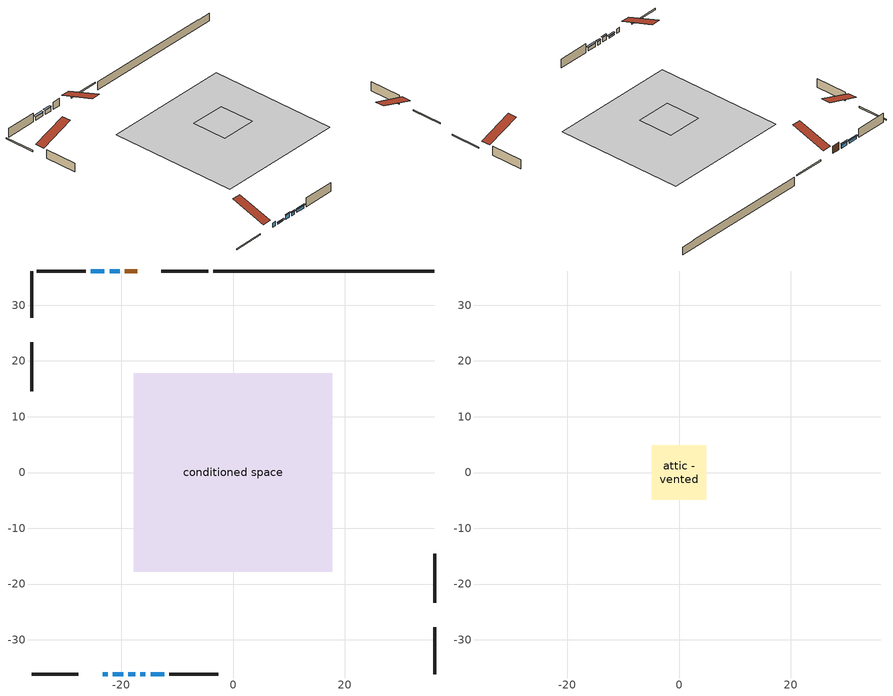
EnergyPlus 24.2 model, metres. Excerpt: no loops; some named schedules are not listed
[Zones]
conditioned space
 floor adiabatic (AdiabaticFloorConstruction): -17.78,-17.78 -17.78,17.78 17.78,17.78 17.78,-17.78 z0.31
 floor foundation (Slab1 construction): -6.55,-3.35 -6.55,3.35 6.55,3.35 6.55,-3.35 z-1.98
 wall outside (RimJoist1 construction): -4.43,36.12 -12.85,36.12 / -36.12,-36.12 -27.7,-36.12 / -36.12,36.12 -36.12,27.7 / 36.12,-36.12 36.12,-27.7 z0.31:0.61
 wall outside (AdiabaticWallConstruction 1): -17.2,36.12 -19.38,36.12 z0.31:2.34
 wall outside (AdiabaticWallConstruction): -23.36,-36.12 -22.44,-36.12 / -18.76,-36.12 -17.53,-36.12 z0.31:1.53; -21.51,-36.12 -19.68,-36.12 z0.31:0.72; -16.61,-36.12 -15.69,-36.12 / -14.76,-36.12 -12.32,-36.12 / -23.07,36.12 -25.51,36.12 z0.31:1.23; -20.31,36.12 -22.14,36.12 z0.31:1.38
 wall outside (Wall1 construction): -26.43,36.12 -35.19,36.12 / -11.4,-36.12 -2.64,-36.12 / -36.12,23.36 -36.12,14.6 / 36.12,-23.36 36.12,-14.6 z0.31:2.75
 wall foundation (FoundationWall1 construction): -3.5,36.12,-1.98 -3.5,36.12,0.31 32.16,36.12,0.31 32.16,36.12,0.12 36.12,36.12,0.12 36.12,36.12,-1.98
 window (WindowConstruction 5): -23.36,-36.12 -22.44,-36.12 z0.31:1.53
 window (WindowConstruction 6): -21.51,-36.12 -19.68,-36.12 z0.31:0.72
 window (WindowConstruction): -18.75,-36.12 -17.53,-36.12 z0.31:1.53
 window (WindowConstruction 1): -16.61,-36.12 -15.69,-36.12 z0.31:1.22
 window (WindowConstruction 2): -14.76,-36.12 -12.32,-36.12 z0.31:1.22
 window (WindowConstruction 3): -20.31,36.12 -22.14,36.12 z0.31:1.38
 window (WindowConstruction 4): -23.07,36.12 -25.51,36.12 z0.31:1.22
 door (Door): -17.2,36.12 -19.38,36.12 z0.31:2.34
 ceiling adiabatic (AdiabaticFloorConstruction): 17.78,-17.78 17.78,17.78 -17.78,17.78 -17.78,-17.78 z0.31
attic - vented
 floor to conditioned space (Floor1 construction Reversed): -4.85,-4.85 -4.85,4.85 4.85,4.85 4.85,-4.85 z2.75
 roof outside (Roof1 construction): -16.27,36.12,2.75 -16.27,26.68,5.9 -13.78,26.68,5.9 -13.78,36.12,2.75; -24.28,-36.12,2.75 -24.28,-26.68,5.9 -26.77,-26.68,5.9 -26.77,-36.12,2.75; -36.12,24.28,2.75 -26.68,24.28,5.9 -26.68,26.77,5.9 -36.12,26.77,2.75; 36.12,-24.28,2.75 26.68,-24.28,5.9 26.68,-26.77,5.9 36.12,-26.77,2.75
shading: -19.48,-36.12 -21.71,-36.12 -21.71,-36.53 -19.48,-36.53 z0.92; -17.33,-36.12 -18.96,-36.12 -18.96,-36.53 -17.33,-36.53 z1.73; -15.49,-36.12 -16.81,-36.12 -16.81,-36.53 -15.49,-36.53 z1.43; -12.12,-36.12 -14.96,-36.12 -14.96,-36.53 -12.12,-36.53 z1.43; -22.34,36.12 -20.11,36.12 -20.11,36.53 -22.34,36.53 z1.58; -25.71,36.12 -22.87,36.12 -22.87,36.53 -25.71,36.53 z1.43
[Building]
Building 1: Terrain=Suburbs
[Site:Location]
London AP_ON: Latitude {deg}=43.03; Longitude {deg}=-81.15; Time Zone {hr}=-5; Elevation {m}=278; Keep Site Location Information=Yes
[Site:GroundTemperature:Shallow]
3.98693, 1.93205, 1.76749, 2.74264, 6.6573, 10.5537, 13.9317, 16.0716, 16.2534, 14.513, 11.2211, 7.44421
[Site:WaterMainsTemperature]
Calculation Method=Schedule; Temperature Schedule=mains temperature schedule
[Material] Roughness=Rough; Thermal Absorptance=0.9
Name | Thickness {m} | Conductivity {W/m-K} | Density {kg/m3} | Specific Heat {J/kg-K} | Solar Absorptance | Visible Absorptance
asphalt or fiberglass shingles | 0.00635 | 0.162714 | 1121.4 | 1465.45 | 0.4 | 0.4
ceiling loosefill ins | 0.338667 | 0.0480833 | 16.02 | 1046.75 | 0.7 | 0.7
ceiling stud and cavity | 0.1397 | 0.402721 | 65.682 | 1177.47 | 0.7 | 0.7
concrete 4.0 in. | 0.1016 | 1.803125 | 2242.8 | 837.4 | 0.7 | 0.7
concrete 8.0 in. | 0.2032 | 1.803125 | 2242.8 | 837.4 | 0.7 | 0.7
door material | 0.04445 | 0.053851 | 512.64 | 1214.23 | 0.7 | 0.7
exterior vertical ins | 0.00336226 | 0.029427 | 32.04 | 1214.23 | 0.7 | 0.7
floor covering | 0.0127 | 0.0433444 | 54.468 | 1339.84 | 0.6 | 0.6
floor rigid ins; wall rigid ins 1 | 0.512978 | 0.029427 | 32.04 | 1214.23 | 0.7 | 0.7
floor stud and cavity | 0.1397 | 1.75129 | 37.0049 | 1207.88 | 0.7 | 0.7
furniture material conditioned space 1 | 0.1524 | 0.115458 | 640.8 | 1214.23 | 0.6 | 0.6
gypsum board | 0.0127 | 0.160291 | 801 | 837.4 | 0.6 | 0.6
gypsum board 1 | 0.0127 | 0.160291 | 801 | 837.4 | 0.7 | 0.7
osb sheathing 0.5 in. | 0.0127 | 0.115458 | 512.64 | 1214.23 | 0.7 | 0.7
osb sheathing 0.75 in. | 0.01905 | 0.115458 | 512.64 | 1214.23 | 0.7 | 0.7
rim joist stud and cavity | 0.0508 | 0.107068 | 50.32683 | 1063.81 | 0.6 | 0.6
wall rigid ins | 0.051816 | 0.029427 | 32.04 | 1214.23 | 0.7 | 0.7
wall stud and cavity | 0.1397 | 0.696005 | 139.0536 | 1170.24 | 0.7 | 0.7
wall stud and cavity 1 | 0.0889 | 0.380278 | 52.3479 | 1209.89 | 0.7 | 0.7
wall stud and cavity 2 | 0.0889 | 0.391764 | 83.0341 | 1211.67 | 0.7 | 0.7
wood siding | 0.0254 | 0.102417 | 544.68 | 1172.36 | 0.4 | 0.4
wood siding 1; wood siding 2; wood siding 3 | 0.0254 | 0.102417 | 544.68 | 1172.36 | 0.7 | 0.7
[WindowMaterial:SimpleGlazingSystem]
Name | U-Factor {W/m2-K} | Solar Heat Gain Coefficient
WindowMaterial | 2.45914 | 0.53
WindowMaterial 1 | 2.57724 | 0.47
WindowMaterial 2 | 2.49946 | 0.51
WindowMaterial 3 | 2.39384 | 0.55
WindowMaterial 4 | 2.72544 | 0.57
WindowMaterial 5 | 2.73566 | 0.37
[Construction]
AdiabaticFloorConstruction: floor stud and cavity, floor rigid ins, osb sheathing 0.75 in., floor covering
AdiabaticWallConstruction: wood siding 2, wall rigid ins 1, wall stud and cavity 1, gypsum board
AdiabaticWallConstruction 1: wood siding 3, wall rigid ins 1, wall stud and cavity 1, gypsum board
Door: door material
Floor1 construction Reversed: gypsum board, ceiling stud and cavity, ceiling loosefill ins
FoundationWall1 construction: concrete 8.0 in., gypsum board 1
furniture construction conditioned space 1: furniture material conditioned space 1
PartitionWallConstruction: gypsum board, wall stud and cavity 2, gypsum board
RimJoist1 construction: wood siding 1, rim joist stud and cavity
Roof1 construction: asphalt or fiberglass shingles
Slab1 construction: concrete 4.0 in.
Wall1 construction: wood siding, wall rigid ins, osb sheathing 0.5 in., wall stud and cavity, gypsum board
WindowConstruction: WindowMaterial
WindowConstruction 1: WindowMaterial 1
WindowConstruction 2; WindowConstruction 4: WindowMaterial 2
WindowConstruction 3: WindowMaterial 3
WindowConstruction 5: WindowMaterial 4
WindowConstruction 6: WindowMaterial 5
[Zone] Multiplier=1; Part of Total Floor Area=Yes
Name | Volume {m3}
attic - vented | 48.0484
conditioned space | 456.9
[Space]
Name | Zone | Volume {m3}
attic - vented 1 | attic - vented | 48.0484
conditioned space 1 | conditioned space | 456.9
[ZoneInfiltration:EffectiveLeakageArea]
infil attic - vented 1: Zone or Space=attic - vented 1; Schedule=Always On Discrete; Effective Air Leakage Area {cm2}=4102.69; Stack Coefficient=0.000218914; Wind Coefficient=9.9967e-06
[ZoneMixing]
whole house fan mix: Zone or Space=attic - vented; Schedule=Always On Continuous; Design Flow Rate Calculation Method=Flow/Zone; Design Flow Rate {m3/s}=0; Source Zone or Space=conditioned space
[SurfaceProperty:ExposedFoundationPerimeter]
Slab1: Exposed Perimeter Calculation Method=TotalExposedPerimeter; Total Exposed Perimeter {m}=39.625
[InternalMass] Zone or ZoneList=conditioned space; Space or SpaceList=conditioned space 1
Name | Construction | Surface Area {m2}
furniture mass conditioned space 1 | furniture construction conditioned space 1 | 540.84
partition wall mass | PartitionWallConstruction | 1352.1
[Lights]
interior lighting: Zone or ZoneList or Space or SpaceList=conditioned space 1; Schedule=interior lighting schedule; Design Level Calculation Method=LightingLevel; Lighting Level {W}=343.2; Return Air Fraction=0; Fraction Radiant=0.6; Fraction Visible=0.2; Fraction Replaceable=1
[People]
occupants: Zone or ZoneList or Space or SpaceList=conditioned space 1; Number of People Schedule=occupants schedule; Number of People Calculation Method=People; Number of People=3; Fraction Radiant=0.314171; Sensible Heat Fraction=0.56303; Activity Level Schedule=occupants activity schedule; Carbon Dioxide Generation Rate {m3/s-W}=0; Enable ASHRAE 55 Comfort Warnings=No; Mean Radiant Temperature Calculation Type=EnclosureAveraged
[ElectricEquipment] Zone or ZoneList or Space or SpaceList=conditioned space 1; Design Level Calculation Method=EquipmentLevel
Name | Schedule | Design Level {W} | Fraction Latent | Fraction Radiant | Fraction Lost
clothes dryer | clothes dryer schedule | 140.772 | 0.015 | 0.081 | 0.85
clothes washer | clothes washer schedule | 32.1985 | 0.03 | 0.162 | 0.7
cooking range | cooking range schedule | 215.147 | 0.08 | 0.432 | 0.2
dishwasher | dishwasher schedule | 66.8632 | 0.3 | 0.18 | 0.4
fridge | fridge schedule | 72.9452 | 0 | 0.6 | 0
mech vent house fan | mech vent house fan schedule | 5.38 | 0 | 0 | 1
mech vent house fan cfis | mech vent house fan cfis schedule | 0 | 0 | 0 | 0
misc plug loads | misc plug loads schedule | 494.7 | 0.045 | 0.513 | 0.1
whole house fan | Always On Discrete | 0 | 0 | 0 | 1
[OtherEquipment] Zone or ZoneList or Space or SpaceList=conditioned space 1; Design Level Calculation Method=EquipmentLevel
Name | Fuel Type | Schedule | Design Level {W} | Fraction Latent | Fraction Radiant | Fraction Lost
clothes dryer 1 | Electricity | clothes dryer schedule | 0 | 0.015 | 0.081 | 0.85
cooking range 1 | Electricity | cooking range schedule | 0 | 0.08 | 0.432 | 0.2
general water use latent | None | general water use schedule | 62.594 | 1 | 0 | 0
general water use sensible | None | general water use schedule | -61.6891 | 0 | 0.6 | 0
mech vent house fan latent load | None | Always On Discrete | 0 | 1 | 0 | 0
mech vent house fan sensible load | None | Always On Discrete | 0 | 0 | 0 | 0
water heater energy adjustment1 | NaturalGas | Always On Discrete | 0.01 | 0 | 0 | 1
[ZoneInfiltration:DesignFlowRate] Zone or ZoneList or Space or SpaceList=conditioned space 1; Schedule=Always On Discrete; Design Flow Rate Calculation Method=Flow/Zone; Design Flow Rate {m3/s}=0
infil flow; natural vent flow; whole house fan flow
[AvailabilityManager:Scheduled]
central ac and furnace airloop Availability Manager: Schedule=Always On Discrete
[Foundation:Kiva]
Foundation Kiva 1: Initial Indoor Air Temperature {C}=18; Wall Height Above Grade {m}=0.309982; Wall Depth Below Slab {m}=0.2032; Custom Block Material Name 1=exterior vertical ins; Custom Block Depth 1 {m}=2.28999; Custom Block X Position 1 {m}=0.2159; Custom Block Z Position 1 {m}=0
[Foundation:Kiva:Settings]
Soil Conductivity {W/m-K}=0.849921; Soil Density {kg/m3}=1842.3; Soil Specific Heat {J/kg-K}=418.7; Ground Solar Absorptivity=0.9; Ground Thermal Absorptivity=0.9; Ground Surface Roughness {m}=0.03; Far-Field Width {m}=40; Deep-Ground Boundary Condition=ZeroFlux; Deep-Ground Depth {m}=40; Minimum Cell Dimension {m}=0.2; Maximum Cell Growth Coefficient=3; Simulation Timestep=Timestep
[Exterior:Lights]
exterior lighting: Schedule=exterior lighting schedule; Design Level {W}=75.6
[EnergyManagementSystem:GlobalVariable]
central_ac_and_furnace_airloop_Fan_RTF
infil_program_Qfan
infil_program_Qinf
natural_vent_program_Qnv
natural_vent_program_Qwhf
[EnergyManagementSystem:Sensor]
Name | Output:Variable or Output:Meter Index Key | Output:Variable or Output:Meter
airflow_gain | infil flow | Infiltration Sensible Heat Gain Energy
airflow_gain_1 | natural vent flow | Infiltration Sensible Heat Gain Energy
airflow_gain_2 | whole house fan flow | Infiltration Sensible Heat Gain Energy
airflow_loss | infil flow | Infiltration Sensible Heat Loss Energy
airflow_loss_1 | natural vent flow | Infiltration Sensible Heat Loss Energy
airflow_loss_2 | whole house fan flow | Infiltration Sensible Heat Loss Energy
clg_load_cond |  | Cooling:EnergyTransfer:Zone:CONDITIONED SPACE
clg_sp_s; clg_sp_s_1 | cooling setpoint | Schedule Value
clothes_dryer_exhaust_0_sch_s | clothes dryer exhaust 0 schedule | Schedule Value
cool_season | cooling season schedule | Schedule Value
htg_load_cond |  | Heating:EnergyTransfer:Zone:CONDITIONED SPACE
htg_sp_s; htg_sp_s_1 | heating setpoint | Schedule Value
ig_ee_conv | clothes dryer | Electric Equipment Convective Heating Energy
ig_ee_conv_2 | cooking range | Electric Equipment Convective Heating Energy
ig_ee_conv_4 | fridge | Electric Equipment Convective Heating Energy
ig_ee_conv_5 | misc plug loads | Electric Equipment Convective Heating Energy
ig_ee_conv_6 | whole house fan | Electric Equipment Convective Heating Energy
ig_ee_rad | clothes dryer | Electric Equipment Radiant Heating Energy
ig_ee_rad_2 | cooking range | Electric Equipment Radiant Heating Energy
ig_ee_rad_4 | fridge | Electric Equipment Radiant Heating Energy
ig_ee_rad_5 | misc plug loads | Electric Equipment Radiant Heating Energy
ig_ee_rad_6 | whole house fan | Electric Equipment Radiant Heating Energy
ig_lgt_conv | interior lighting | Lights Convective Heating Energy
ig_lgt_rad | interior lighting | Lights Radiant Heating Energy
ig_lgt_vis | interior lighting | Lights Visible Radiation Heating Energy
ig_oe_conv | clothes dryer 1 | Other Equipment Convective Heating Energy
ig_oe_conv_1 | cooking range 1 | Other Equipment Convective Heating Energy
ig_oe_conv_2 | general water use latent | Other Equipment Convective Heating Energy
ig_oe_conv_3 | general water use sensible | Other Equipment Convective Heating Energy
ig_oe_conv_4 | water heater energy adjustment1 | Other Equipment Convective Heating Energy
ig_oe_rad | clothes dryer 1 | Other Equipment Radiant Heating Energy
ig_oe_rad_1 | cooking range 1 | Other Equipment Radiant Heating Energy
ig_oe_rad_2 | general water use latent | Other Equipment Radiant Heating Energy
ig_oe_rad_3 | general water use sensible | Other Equipment Radiant Heating Energy
ig_oe_rad_4 | water heater energy adjustment1 | Other Equipment Radiant Heating Energy
ig_ppl_conv | occupants | People Convective Heating Energy
ig_ppl_rad | occupants | People Radiant Heating Energy
im_conv | furniture mass conditioned space 1 | Surface Inside Face Convection Heat Gain Energy
im_conv_1 | partition wall mass | Surface Inside Face Convection Heat Gain Energy
im_ig | furniture mass conditioned space 1 | Surface Inside Face Internal Gains Radiation Heat Gain Energy
im_ig_1 | partition wall mass | Surface Inside Face Internal Gains Radiation Heat Gain Energy
im_lgt | furniture mass conditioned space 1 | Surface Inside Face Lights Radiation Heat Gain Energy
im_lgt_1 | partition wall mass | Surface Inside Face Lights Radiation Heat Gain Energy
im_sol | furniture mass conditioned space 1 | Surface Inside Face Solar Radiation Heat Gain Energy
im_sol_1 | partition wall mass | Surface Inside Face Solar Radiation Heat Gain Energy
im_surf | furniture mass conditioned space 1 | Surface Inside Face Net Surface Thermal Radiation Heat Gain Energy
im_surf_1 | partition wall mass | Surface Inside Face Net Surface Thermal Radiation Heat Gain Energy
mv_conv | mech vent house fan | Electric Equipment Convective Heating Energy
mv_conv_1 | mech vent house fan cfis | Electric Equipment Convective Heating Energy
mv_conv_2 | mech vent house fan latent load | Other Equipment Convective Heating Energy
mv_conv_3 | mech vent house fan sensible load | Other Equipment Convective Heating Energy
mv_rad | mech vent house fan | Electric Equipment Radiant Heating Energy
mv_rad_1 | mech vent house fan cfis | Electric Equipment Radiant Heating Energy
mv_rad_2 | mech vent house fan latent load | Other Equipment Radiant Heating Energy
mv_rad_3 | mech vent house fan sensible load | Other Equipment Radiant Heating Energy
natural_vent_s | natural vent schedule | Schedule Value
out_pb_s |  | Site Outdoor Air Barometric Pressure
out_wt_s |  | Site Outdoor Air Humidity Ratio
site_vw_s |  | Site Wind Speed
ss_back_out | Window1 | Surface Window Shortwave from Zone Back Out Window Heat Transfer Rate
ss_back_out_1 | Window10 | Surface Window Shortwave from Zone Back Out Window Heat Transfer Rate
ss_back_out_2 | Window3 | Surface Window Shortwave from Zone Back Out Window Heat Transfer Rate
ss_back_out_3 | Window4 | Surface Window Shortwave from Zone Back Out Window Heat Transfer Rate
ss_back_out_4 | Window5 | Surface Window Shortwave from Zone Back Out Window Heat Transfer Rate
ss_back_out_5 | Window7 | Surface Window Shortwave from Zone Back Out Window Heat Transfer Rate
ss_back_out_6 | Window8 | Surface Window Shortwave from Zone Back Out Window Heat Transfer Rate
ss_conv | Door1 | Surface Inside Face Convection Heat Gain Energy
ss_conv_1 | Window1 | Surface Inside Face Convection Heat Gain Energy
ss_conv_2 | Window10 | Surface Inside Face Convection Heat Gain Energy
ss_conv_3 | Window3 | Surface Inside Face Convection Heat Gain Energy
ss_conv_4 | Window4 | Surface Inside Face Convection Heat Gain Energy
ss_conv_5 | Window5 | Surface Inside Face Convection Heat Gain Energy
ss_conv_6 | Window7 | Surface Inside Face Convection Heat Gain Energy
ss_conv_7 | Window8 | Surface Inside Face Convection Heat Gain Energy
ss_ig | Door1 | Surface Inside Face Internal Gains Radiation Heat Gain Energy
ss_ig_1 | Window1 | Surface Inside Face Internal Gains Radiation Heat Gain Energy
ss_ig_2 | Window10 | Surface Inside Face Internal Gains Radiation Heat Gain Energy
ss_ig_3 | Window3 | Surface Inside Face Internal Gains Radiation Heat Gain Energy
ss_ig_4 | Window4 | Surface Inside Face Internal Gains Radiation Heat Gain Energy
ss_ig_5 | Window5 | Surface Inside Face Internal Gains Radiation Heat Gain Energy
ss_ig_6 | Window7 | Surface Inside Face Internal Gains Radiation Heat Gain Energy
ss_ig_7 | Window8 | Surface Inside Face Internal Gains Radiation Heat Gain Energy
ss_lgt | Door1 | Surface Inside Face Lights Radiation Heat Gain Energy
ss_sol | Door1 | Surface Inside Face Solar Radiation Heat Gain Energy
ss_surf | Door1 | Surface Inside Face Net Surface Thermal Radiation Heat Gain Energy
ss_surf_1 | Window1 | Surface Inside Face Net Surface Thermal Radiation Heat Gain Energy
ss_surf_2 | Window10 | Surface Inside Face Net Surface Thermal Radiation Heat Gain Energy
ss_surf_3 | Window3 | Surface Inside Face Net Surface Thermal Radiation Heat Gain Energy
ss_surf_4 | Window4 | Surface Inside Face Net Surface Thermal Radiation Heat Gain Energy
ss_surf_5 | Window5 | Surface Inside Face Net Surface Thermal Radiation Heat Gain Energy
ss_surf_6 | Window7 | Surface Inside Face Net Surface Thermal Radiation Heat Gain Energy
ss_surf_7 | Window8 | Surface Inside Face Net Surface Thermal Radiation Heat Gain Energy
ss_trans_in | Window1 | Surface Window Transmitted Solar Radiation Rate
ss_trans_in_1 | Window10 | Surface Window Transmitted Solar Radiation Rate
ss_trans_in_2 | Window3 | Surface Window Transmitted Solar Radiation Rate
ss_trans_in_3 | Window4 | Surface Window Transmitted Solar Radiation Rate
ss_trans_in_4 | Window5 | Surface Window Transmitted Solar Radiation Rate
ss_trans_in_5 | Window7 | Surface Window Transmitted Solar Radiation Rate
ss_trans_in_6 | Window8 | Surface Window Transmitted Solar Radiation Rate
ss_trans_out | Window1 | Surface Inside Face Initial Transmitted Diffuse Transmitted Out Window Solar Radiation Rate
ss_trans_out_1 | Window10 | Surface Inside Face Initial Transmitted Diffuse Transmitted Out Window Solar Radiation Rate
ss_trans_out_2 | Window3 | Surface Inside Face Initial Transmitted Diffuse Transmitted Out Window Solar Radiation Rate
ss_trans_out_3 | Window4 | Surface Inside Face Initial Transmitted Diffuse Transmitted Out Window Solar Radiation Rate
ss_trans_out_4 | Window5 | Surface Inside Face Initial Transmitted Diffuse Transmitted Out Window Solar Radiation Rate
ss_trans_out_5 | Window7 | Surface Inside Face Initial Transmitted Diffuse Transmitted Out Window Solar Radiation Rate
ss_trans_out_6 | Window8 | Surface Inside Face Initial Transmitted Diffuse Transmitted Out Window Solar Radiation Rate
s_conv | Floor1 | Surface Inside Face Convection Heat Gain Energy
s_conv_1 | FoundationWall1 | Surface Inside Face Convection Heat Gain Energy
s_conv_10 | Wall1:180 | Surface Inside Face Convection Heat Gain Energy
s_conv_11 | Wall1:270 | Surface Inside Face Convection Heat Gain Energy
s_conv_12 | Wall1:90 | Surface Inside Face Convection Heat Gain Energy
s_conv_2 | inferred conditioned ceiling | Surface Inside Face Convection Heat Gain Energy
s_conv_3 | inferred conditioned floor | Surface Inside Face Convection Heat Gain Energy
s_conv_4 | RimJoist1:0 | Surface Inside Face Convection Heat Gain Energy
s_conv_5 | RimJoist1:180 | Surface Inside Face Convection Heat Gain Energy
s_conv_6 | RimJoist1:270 | Surface Inside Face Convection Heat Gain Energy
s_conv_7 | RimJoist1:90 | Surface Inside Face Convection Heat Gain Energy
s_conv_8 | Slab1 | Surface Inside Face Convection Heat Gain Energy
s_conv_9 | Wall1:0 | Surface Inside Face Convection Heat Gain Energy
s_ig | Floor1 | Surface Inside Face Internal Gains Radiation Heat Gain Energy
s_ig_1 | FoundationWall1 | Surface Inside Face Internal Gains Radiation Heat Gain Energy
s_ig_10 | Wall1:180 | Surface Inside Face Internal Gains Radiation Heat Gain Energy
s_ig_11 | Wall1:270 | Surface Inside Face Internal Gains Radiation Heat Gain Energy
s_ig_12 | Wall1:90 | Surface Inside Face Internal Gains Radiation Heat Gain Energy
s_ig_2 | inferred conditioned ceiling | Surface Inside Face Internal Gains Radiation Heat Gain Energy
s_ig_3 | inferred conditioned floor | Surface Inside Face Internal Gains Radiation Heat Gain Energy
s_ig_4 | RimJoist1:0 | Surface Inside Face Internal Gains Radiation Heat Gain Energy
s_ig_5 | RimJoist1:180 | Surface Inside Face Internal Gains Radiation Heat Gain Energy
s_ig_6 | RimJoist1:270 | Surface Inside Face Internal Gains Radiation Heat Gain Energy
s_ig_7 | RimJoist1:90 | Surface Inside Face Internal Gains Radiation Heat Gain Energy
s_ig_8 | Slab1 | Surface Inside Face Internal Gains Radiation Heat Gain Energy
s_ig_9 | Wall1:0 | Surface Inside Face Internal Gains Radiation Heat Gain Energy
s_lgt | Floor1 | Surface Inside Face Lights Radiation Heat Gain Energy
s_lgt_1 | FoundationWall1 | Surface Inside Face Lights Radiation Heat Gain Energy
s_lgt_10 | Wall1:180 | Surface Inside Face Lights Radiation Heat Gain Energy
s_lgt_11 | Wall1:270 | Surface Inside Face Lights Radiation Heat Gain Energy
s_lgt_12 | Wall1:90 | Surface Inside Face Lights Radiation Heat Gain Energy
s_lgt_2 | inferred conditioned ceiling | Surface Inside Face Lights Radiation Heat Gain Energy
s_lgt_3 | inferred conditioned floor | Surface Inside Face Lights Radiation Heat Gain Energy
s_lgt_4 | RimJoist1:0 | Surface Inside Face Lights Radiation Heat Gain Energy
s_lgt_5 | RimJoist1:180 | Surface Inside Face Lights Radiation Heat Gain Energy
s_lgt_6 | RimJoist1:270 | Surface Inside Face Lights Radiation Heat Gain Energy
s_lgt_7 | RimJoist1:90 | Surface Inside Face Lights Radiation Heat Gain Energy
s_lgt_8 | Slab1 | Surface Inside Face Lights Radiation Heat Gain Energy
s_lgt_9 | Wall1:0 | Surface Inside Face Lights Radiation Heat Gain Energy
s_sol | Floor1 | Surface Inside Face Solar Radiation Heat Gain Energy
s_sol_1 | FoundationWall1 | Surface Inside Face Solar Radiation Heat Gain Energy
s_sol_10 | Wall1:180 | Surface Inside Face Solar Radiation Heat Gain Energy
s_sol_11 | Wall1:270 | Surface Inside Face Solar Radiation Heat Gain Energy
s_sol_12 | Wall1:90 | Surface Inside Face Solar Radiation Heat Gain Energy
s_sol_2 | inferred conditioned ceiling | Surface Inside Face Solar Radiation Heat Gain Energy
s_sol_3 | inferred conditioned floor | Surface Inside Face Solar Radiation Heat Gain Energy
s_sol_4 | RimJoist1:0 | Surface Inside Face Solar Radiation Heat Gain Energy
s_sol_5 | RimJoist1:180 | Surface Inside Face Solar Radiation Heat Gain Energy
s_sol_6 | RimJoist1:270 | Surface Inside Face Solar Radiation Heat Gain Energy
s_sol_7 | RimJoist1:90 | Surface Inside Face Solar Radiation Heat Gain Energy
s_sol_8 | Slab1 | Surface Inside Face Solar Radiation Heat Gain Energy
s_sol_9 | Wall1:0 | Surface Inside Face Solar Radiation Heat Gain Energy
s_surf | Floor1 | Surface Inside Face Net Surface Thermal Radiation Heat Gain Energy
s_surf_1 | FoundationWall1 | Surface Inside Face Net Surface Thermal Radiation Heat Gain Energy
s_surf_10 | Wall1:180 | Surface Inside Face Net Surface Thermal Radiation Heat Gain Energy
s_surf_11 | Wall1:270 | Surface Inside Face Net Surface Thermal Radiation Heat Gain Energy
s_surf_12 | Wall1:90 | Surface Inside Face Net Surface Thermal Radiation Heat Gain Energy
s_surf_2 | inferred conditioned ceiling | Surface Inside Face Net Surface Thermal Radiation Heat Gain Energy
s_surf_3 | inferred conditioned floor | Surface Inside Face Net Surface Thermal Radiation Heat Gain Energy
s_surf_4 | RimJoist1:0 | Surface Inside Face Net Surface Thermal Radiation Heat Gain Energy
s_surf_5 | RimJoist1:180 | Surface Inside Face Net Surface Thermal Radiation Heat Gain Energy
s_surf_6 | RimJoist1:270 | Surface Inside Face Net Surface Thermal Radiation Heat Gain Energy
s_surf_7 | RimJoist1:90 | Surface Inside Face Net Surface Thermal Radiation Heat Gain Energy
s_surf_8 | Slab1 | Surface Inside Face Net Surface Thermal Radiation Heat Gain Energy
s_surf_9 | Wall1:0 | Surface Inside Face Net Surface Thermal Radiation Heat Gain Energy
[EnergyManagementSystem:Actuator]
Name | Actuated Component Unique | Actuated Component Type | Actuated Component Control Type
fridge_schedule_act | fridge schedule | Schedule:Constant | Schedule Value
infil_flow_act | infil flow | Zone Infiltration | Air Exchange Flow Rate
mech_vent_house_fan_cfis_act | mech vent house fan cfis | ElectricEquipment | Electricity Rate
mech_vent_house_fan_latent_load_act | mech vent house fan latent load | OtherEquipment | Power Level
